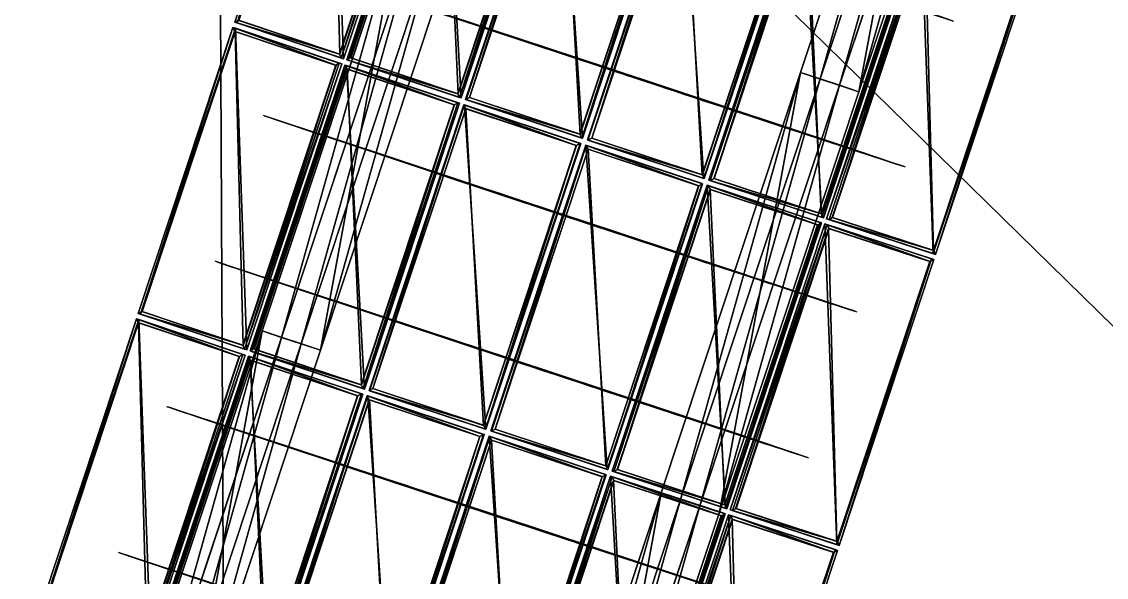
# Model space of a CAD drawing. Extents: x -372 to 678, y -263 to 741.
# Drawn here: x 323.48 to 332.3, y 381.58 to 386.1 of the extents above; entities that cross this region are included whole.
import ezdxf

# ---------------------------------------------------------------- set-up
doc = ezdxf.new("R2010")
doc.units = 0
doc.header["$LTSCALE"] = 0.0254
doc.layers.get('0').update_dxf_attribs({"linetype": 'CONTINUOUS'})
doc.layers.add('LOCATION_SNAPSHOT', color=144, linetype='CONTINUOUS')
doc.layers.add('LOCATION_TERRAIN', color=36, linetype='CONTINUOUS')

# ---------------------------------------------------------------- blocks, each defined once
blk = doc.blocks.new('LOCATION_SNAPSHOT_1')
at = {"color": 8}
mesh = blk.add_polyface(dxfattribs=at)
corners = [(-63.4904, 214.7729), (675.1158, 740.6684), (-66.0072, 737.0917), (677.6385, 218.3467)]
mesh.append_faces([[corners[k] for k in face] for face in [(0, 1, 2), (1, 0, 3)]], dxfattribs={"vtx0": -1, "color": 8})
blk = doc.blocks.new('LOCATION_TERRAIN_1')
at = {"color": 8}
mesh = blk.add_polyface(dxfattribs=at)
corners = [(337.6975, 378.3808, 7.0914), (337.6375, 390.817, 7.1098), (325.076, 390.7564, 6.1751)]
mesh.append_faces([[corners[k] for k in face] for face in [(0, 1, 2)]], dxfattribs={"color": 8})
mesh = blk.add_polyface(dxfattribs=at)
corners = [(325.136, 378.3202, 6.3736), (325.076, 390.7564, 6.1751), (312.5146, 390.6958, 5.0864)]
mesh.append_faces([[corners[k] for k in face] for face in [(0, 1, 2)]], dxfattribs={"color": 8})
mesh = blk.add_polyface(dxfattribs=at)
corners = [(337.6975, 378.3808, 7.0914), (325.076, 390.7564, 6.1751), (325.136, 378.3202, 6.3736)]
mesh.append_faces([[corners[k] for k in face] for face in [(0, 1, 2)]], dxfattribs={"color": 8})
mesh = blk.add_polyface(dxfattribs=at)
corners = [(325.136, 378.3202, 6.3736), (312.5146, 390.6958, 5.0864), (312.5745, 378.2596, 5.4152)]
mesh.append_faces([[corners[k] for k in face] for face in [(0, 1, 2)]], dxfattribs={"color": 8})
blk = doc.blocks.new('GROUP_55')
at = {"color": 0}
for p, q in [((268.1614, -1.052, 1.3504), (264.5597, -1.1765, 1.3176)), ((268.1614, -1.052, 1.8504), (264.5597, -1.1765, 1.8176)), ((268.1614, -1.052, 1.8504), (264.5597, -1.1765, 1.8176)), ((268.1614, -1.052, 1.3504), (264.5597, -1.1765, 1.3176)), ((264.5597, -1.1765, 1.3176), (260.9913, -1.302, 1.2845)), ((264.5597, -1.1765, 1.8176), (260.9913, -1.302, 1.7845)), ((264.5597, -1.1765, 1.8176), (260.9913, -1.302, 1.7845)), ((264.5597, -1.1765, 1.3176), (260.9913, -1.302, 1.2845)), ((264.5597, -1.1765, 1.3176), (264.5656, -1.343, 1.3176)), ((264.5772, -1.6762, 1.8176), (264.5597, -1.1765, 1.8176)), ((264.5597, -1.1765, 1.8176), (264.5597, -1.1765, 1.3176)), ((264.5597, -1.1765, 1.3176), (264.5656, -1.343, 1.3176)), ((264.5772, -1.6762, 1.8176), (264.5597, -1.1765, 1.8176)), ((264.5597, -1.1765, 1.8176), (264.5597, -1.1765, 1.3176)), ((268.167, -1.2186, 1.3504), (264.5656, -1.343, 1.3176)), ((268.167, -1.2186, 1.3504), (264.5656, -1.343, 1.3176)), ((268.167, -1.2186, 1.6004), (264.5656, -1.343, 1.5676)), ((268.167, -1.2186, 1.6004), (264.5656, -1.343, 1.5676)), ((264.5656, -1.343, 1.3176), (260.9972, -1.4686, 1.2845)), ((264.5656, -1.343, 1.3176), (260.9972, -1.4686, 1.2845)), ((264.5656, -1.343, 1.5676), (260.9972, -1.4686, 1.5345)), ((264.5656, -1.343, 1.5676), (260.9972, -1.4686, 1.5345)), ((264.5656, -1.343, 1.3176), (264.5656, -1.343, 1.5676)), ((264.5656, -1.343, 1.5676), (264.5714, -1.5096, 1.5676)), ((264.5656, -1.343, 1.3176), (264.5656, -1.343, 1.5676)), ((264.5656, -1.343, 1.5676), (264.5714, -1.5096, 1.5676)), ((268.1727, -1.3851, 1.6004), (264.5714, -1.5096, 1.5676)), ((268.1727, -1.3851, 1.6004), (264.5714, -1.5096, 1.5676)), ((268.1727, -1.3851, 1.3504), (264.5714, -1.5096, 1.3176)), ((268.1727, -1.3851, 1.3504), (264.5714, -1.5096, 1.3176)), ((264.5714, -1.5096, 1.5676), (261.0031, -1.6351, 1.5345)), ((264.5714, -1.5096, 1.5676), (261.0031, -1.6351, 1.5345)), ((264.5714, -1.5096, 1.3176), (261.0031, -1.6351, 1.2845)), ((264.5714, -1.5096, 1.3176), (261.0031, -1.6351, 1.2845)), ((264.5714, -1.5096, 1.5676), (264.5714, -1.5096, 1.3176)), ((264.5714, -1.5096, 1.3176), (264.5772, -1.6762, 1.3176)), ((264.5714, -1.5096, 1.5676), (264.5714, -1.5096, 1.3176)), ((264.5714, -1.5096, 1.3176), (264.5772, -1.6762, 1.3176)), ((268.1784, -1.5517, 1.3504), (264.5772, -1.6762, 1.3176)), ((268.1784, -1.5517, 1.3504), (264.5772, -1.6762, 1.3176)), ((268.1784, -1.5517, 1.8504), (264.5772, -1.6762, 1.8176)), ((268.1784, -1.5517, 1.8504), (264.5772, -1.6762, 1.8176)), ((264.5772, -1.6762, 1.3176), (261.009, -1.8017, 1.2845)), ((264.5772, -1.6762, 1.3176), (261.009, -1.8017, 1.2845)), ((264.5772, -1.6762, 1.8176), (261.009, -1.8017, 1.7845)), ((264.5772, -1.6762, 1.8176), (261.009, -1.8017, 1.7845)), ((264.5772, -1.6762, 1.3176), (264.5772, -1.6762, 1.8176)), ((264.5772, -1.6762, 1.3176), (264.5772, -1.6762, 1.8176))]:
    blk.add_line(p, q, dxfattribs=at)
mesh = blk.add_polyface(dxfattribs=at)
corners = [(268.1614, -1.052, 1.3504), (264.5656, -1.343, 1.3176), (264.5597, -1.1765, 1.3176), (268.167, -1.2186, 1.3504)]
mesh.append_faces([[corners[k] for k in face] for face in [(0, 1, 2), (1, 0, 3)]], dxfattribs={"vtx0": -1, "color": 0})
mesh = blk.add_polyface(dxfattribs=at)
corners = [(264.5772, -1.6762, 1.8176), (268.1614, -1.052, 1.8504), (264.5597, -1.1765, 1.8176), (268.1784, -1.5517, 1.8504)]
mesh.append_faces([[corners[k] for k in face] for face in [(0, 1, 2), (1, 0, 3)]], dxfattribs={"vtx0": -1, "color": 0})
mesh = blk.add_polyface(dxfattribs=at)
corners = [(264.5597, -1.1765, 1.8176), (268.1614, -1.052, 1.3504), (264.5597, -1.1765, 1.3176), (268.1614, -1.052, 1.8504)]
mesh.append_faces([[corners[k] for k in face] for face in [(0, 1, 2), (1, 0, 3)]], dxfattribs={"vtx0": -1, "color": 0})
mesh = blk.add_polyface(dxfattribs=at)
corners = [(264.5597, -1.1765, 1.3176), (260.9972, -1.4686, 1.2845), (260.9913, -1.302, 1.2845), (264.5656, -1.343, 1.3176)]
mesh.append_faces([[corners[k] for k in face] for face in [(0, 1, 2), (1, 0, 3)]], dxfattribs={"vtx0": -1, "color": 0})
mesh = blk.add_polyface(dxfattribs=at)
corners = [(261.009, -1.8017, 1.7845), (264.5597, -1.1765, 1.8176), (260.9913, -1.302, 1.7845), (264.5772, -1.6762, 1.8176)]
mesh.append_faces([[corners[k] for k in face] for face in [(0, 1, 2), (1, 0, 3)]], dxfattribs={"vtx0": -1, "color": 0})
mesh = blk.add_polyface(dxfattribs=at)
corners = [(260.9913, -1.302, 1.7845), (264.5597, -1.1765, 1.3176), (260.9913, -1.302, 1.2845), (264.5597, -1.1765, 1.8176)]
mesh.append_faces([[corners[k] for k in face] for face in [(0, 1, 2), (1, 0, 3)]], dxfattribs={"vtx0": -1, "color": 0})
mesh = blk.add_polyface(dxfattribs=at)
corners = [(268.167, -1.2186, 1.3504), (264.5656, -1.343, 1.5676), (264.5656, -1.343, 1.3176), (268.167, -1.2186, 1.6004)]
mesh.append_faces([[corners[k] for k in face] for face in [(0, 1, 2), (1, 0, 3)]], dxfattribs={"vtx0": -1, "color": 0})
mesh = blk.add_polyface(dxfattribs=at)
corners = [(268.167, -1.2186, 1.6004), (264.5714, -1.5096, 1.5676), (264.5656, -1.343, 1.5676), (268.1727, -1.3851, 1.6004)]
mesh.append_faces([[corners[k] for k in face] for face in [(0, 1, 2), (1, 0, 3)]], dxfattribs={"vtx0": -1, "color": 0})
mesh = blk.add_polyface(dxfattribs=at)
corners = [(264.5656, -1.343, 1.3176), (260.9972, -1.4686, 1.5345), (260.9972, -1.4686, 1.2845), (264.5656, -1.343, 1.5676)]
mesh.append_faces([[corners[k] for k in face] for face in [(0, 1, 2), (1, 0, 3)]], dxfattribs={"vtx0": -1, "color": 0})
mesh = blk.add_polyface(dxfattribs=at)
corners = [(264.5656, -1.343, 1.5676), (261.0031, -1.6351, 1.5345), (260.9972, -1.4686, 1.5345), (264.5714, -1.5096, 1.5676)]
mesh.append_faces([[corners[k] for k in face] for face in [(0, 1, 2), (1, 0, 3)]], dxfattribs={"vtx0": -1, "color": 0})
mesh = blk.add_polyface(dxfattribs=at)
corners = [(264.5714, -1.5096, 1.5676), (268.1727, -1.3851, 1.3504), (264.5714, -1.5096, 1.3176), (268.1727, -1.3851, 1.6004)]
mesh.append_faces([[corners[k] for k in face] for face in [(0, 1, 2), (1, 0, 3)]], dxfattribs={"vtx0": -1, "color": 0})
mesh = blk.add_polyface(dxfattribs=at)
corners = [(268.1727, -1.3851, 1.3504), (264.5772, -1.6762, 1.3176), (264.5714, -1.5096, 1.3176), (268.1784, -1.5517, 1.3504)]
mesh.append_faces([[corners[k] for k in face] for face in [(0, 1, 2), (1, 0, 3)]], dxfattribs={"vtx0": -1, "color": 0})
mesh = blk.add_polyface(dxfattribs=at)
corners = [(261.0031, -1.6351, 1.5345), (264.5714, -1.5096, 1.3176), (261.0031, -1.6351, 1.2845), (264.5714, -1.5096, 1.5676)]
mesh.append_faces([[corners[k] for k in face] for face in [(0, 1, 2), (1, 0, 3)]], dxfattribs={"vtx0": -1, "color": 0})
mesh = blk.add_polyface(dxfattribs=at)
corners = [(264.5714, -1.5096, 1.3176), (261.009, -1.8017, 1.2845), (261.0031, -1.6351, 1.2845), (264.5772, -1.6762, 1.3176)]
mesh.append_faces([[corners[k] for k in face] for face in [(0, 1, 2), (1, 0, 3)]], dxfattribs={"vtx0": -1, "color": 0})
mesh = blk.add_polyface(dxfattribs=at)
corners = [(268.1784, -1.5517, 1.3504), (264.5772, -1.6762, 1.8176), (264.5772, -1.6762, 1.3176), (268.1784, -1.5517, 1.8504)]
mesh.append_faces([[corners[k] for k in face] for face in [(0, 1, 2), (1, 0, 3)]], dxfattribs={"vtx0": -1, "color": 0})
mesh = blk.add_polyface(dxfattribs=at)
corners = [(264.5772, -1.6762, 1.3176), (261.009, -1.8017, 1.7845), (261.009, -1.8017, 1.2845), (264.5772, -1.6762, 1.8176)]
mesh.append_faces([[corners[k] for k in face] for face in [(0, 1, 2), (1, 0, 3)]], dxfattribs={"vtx0": -1, "color": 0})
blk = doc.blocks.new('GROUP264_1')
at = {"color": 9}
blk.add_blockref('GROUP_55', (0, 0), dxfattribs=at)
blk = doc.blocks.new('GROUP263_1')
at = {"color": 0}
blk.add_blockref('GROUP264_1', (0, 0), dxfattribs=at)
blk = doc.blocks.new('GROUP_56')
at = {"color": 0}
for p, q in [((271.8732, -0.9296, 1.3828), (268.2347, -1.0527, 1.3504)), ((271.8732, -0.9296, 1.8828), (268.2347, -1.0527, 1.8504)), ((271.8732, -0.9296, 1.8828), (268.2347, -1.0527, 1.8504)), ((271.8732, -0.9296, 1.3828), (268.2347, -1.0527, 1.3504)), ((268.2347, -1.0527, 1.3504), (264.6321, -1.1772, 1.3176)), ((268.2347, -1.0527, 1.8504), (264.6321, -1.1772, 1.8176)), ((268.2347, -1.0527, 1.8504), (264.6321, -1.1772, 1.8176)), ((268.2347, -1.0527, 1.3504), (264.6321, -1.1772, 1.3176)), ((268.2347, -1.0527, 1.3504), (268.2404, -1.2193, 1.3504)), ((268.2518, -1.5524, 1.8504), (268.2347, -1.0527, 1.8504)), ((268.2347, -1.0527, 1.8504), (268.2347, -1.0527, 1.3504)), ((268.2347, -1.0527, 1.3504), (268.2404, -1.2193, 1.3504)), ((268.2518, -1.5524, 1.8504), (268.2347, -1.0527, 1.8504)), ((268.2347, -1.0527, 1.8504), (268.2347, -1.0527, 1.3504)), ((271.8788, -1.0962, 1.3828), (268.2404, -1.2193, 1.3504)), ((271.8788, -1.0962, 1.3828), (268.2404, -1.2193, 1.3504)), ((271.8788, -1.0962, 1.6328), (268.2404, -1.2193, 1.6004)), ((271.8788, -1.0962, 1.6328), (268.2404, -1.2193, 1.6004)), ((264.6321, -1.1772, 1.3176), (261.0627, -1.3028, 1.2845)), ((264.6321, -1.1772, 1.8176), (261.0627, -1.3028, 1.7845)), ((264.6321, -1.1772, 1.8176), (261.0627, -1.3028, 1.7845)), ((264.6321, -1.1772, 1.3176), (261.0627, -1.3028, 1.2845)), ((264.6321, -1.1772, 1.3176), (264.6379, -1.3438, 1.3176)), ((264.6495, -1.6769, 1.8176), (264.6321, -1.1772, 1.8176)), ((264.6321, -1.1772, 1.8176), (264.6321, -1.1772, 1.3176)), ((264.6321, -1.1772, 1.3176), (264.6379, -1.3438, 1.3176)), ((264.6495, -1.6769, 1.8176), (264.6321, -1.1772, 1.8176)), ((264.6321, -1.1772, 1.8176), (264.6321, -1.1772, 1.3176)), ((268.2404, -1.2193, 1.3504), (264.6379, -1.3438, 1.3176)), ((268.2404, -1.2193, 1.3504), (264.6379, -1.3438, 1.3176)), ((268.2404, -1.2193, 1.6004), (264.6379, -1.3438, 1.5676)), ((268.2404, -1.2193, 1.6004), (264.6379, -1.3438, 1.5676)), ((268.2404, -1.2193, 1.3504), (268.2404, -1.2193, 1.6004)), ((268.2404, -1.2193, 1.6004), (268.2461, -1.3859, 1.6004)), ((268.2404, -1.2193, 1.3504), (268.2404, -1.2193, 1.6004)), ((268.2404, -1.2193, 1.6004), (268.2461, -1.3859, 1.6004)), ((271.8844, -1.2627, 1.6328), (268.2461, -1.3859, 1.6004)), ((271.8844, -1.2627, 1.6328), (268.2461, -1.3859, 1.6004)), ((271.8844, -1.2627, 1.3828), (268.2461, -1.3859, 1.3504)), ((271.8844, -1.2627, 1.3828), (268.2461, -1.3859, 1.3504)), ((264.6379, -1.3438, 1.3176), (261.0686, -1.4693, 1.2845)), ((264.6379, -1.3438, 1.3176), (261.0686, -1.4693, 1.2845)), ((264.6379, -1.3438, 1.5676), (261.0686, -1.4693, 1.5345)), ((264.6379, -1.3438, 1.5676), (261.0686, -1.4693, 1.5345)), ((264.6379, -1.3438, 1.3176), (264.6379, -1.3438, 1.5676)), ((264.6379, -1.3438, 1.5676), (264.6437, -1.5103, 1.5676)), ((264.6379, -1.3438, 1.3176), (264.6379, -1.3438, 1.5676)), ((264.6379, -1.3438, 1.5676), (264.6437, -1.5103, 1.5676)), ((268.2461, -1.3859, 1.6004), (264.6437, -1.5103, 1.5676)), ((268.2461, -1.3859, 1.6004), (264.6437, -1.5103, 1.5676)), ((268.2461, -1.3859, 1.3504), (264.6437, -1.5103, 1.3176)), ((268.2461, -1.3859, 1.3504), (264.6437, -1.5103, 1.3176)), ((268.2461, -1.3859, 1.6004), (268.2461, -1.3859, 1.3504)), ((268.2461, -1.3859, 1.3504), (268.2518, -1.5524, 1.3504)), ((268.2461, -1.3859, 1.6004), (268.2461, -1.3859, 1.3504)), ((268.2461, -1.3859, 1.3504), (268.2518, -1.5524, 1.3504)), ((271.8899, -1.4293, 1.3828), (268.2518, -1.5524, 1.3504)), ((271.8899, -1.4293, 1.3828), (268.2518, -1.5524, 1.3504)), ((271.8899, -1.4293, 1.8828), (268.2518, -1.5524, 1.8504)), ((271.8899, -1.4293, 1.8828), (268.2518, -1.5524, 1.8504)), ((264.6437, -1.5103, 1.5676), (261.0745, -1.6359, 1.5345)), ((264.6437, -1.5103, 1.5676), (261.0745, -1.6359, 1.5345)), ((264.6437, -1.5103, 1.3176), (261.0745, -1.6359, 1.2845)), ((264.6437, -1.5103, 1.3176), (261.0745, -1.6359, 1.2845)), ((264.6437, -1.5103, 1.5676), (264.6437, -1.5103, 1.3176)), ((264.6437, -1.5103, 1.3176), (264.6495, -1.6769, 1.3176)), ((264.6437, -1.5103, 1.5676), (264.6437, -1.5103, 1.3176)), ((264.6437, -1.5103, 1.3176), (264.6495, -1.6769, 1.3176)), ((268.2518, -1.5524, 1.3504), (264.6495, -1.6769, 1.3176)), ((268.2518, -1.5524, 1.3504), (264.6495, -1.6769, 1.3176)), ((268.2518, -1.5524, 1.8504), (264.6495, -1.6769, 1.8176)), ((268.2518, -1.5524, 1.8504), (264.6495, -1.6769, 1.8176)), ((268.2518, -1.5524, 1.3504), (268.2518, -1.5524, 1.8504)), ((268.2518, -1.5524, 1.3504), (268.2518, -1.5524, 1.8504)), ((264.6495, -1.6769, 1.3176), (261.0804, -1.8025, 1.2845)), ((264.6495, -1.6769, 1.3176), (261.0804, -1.8025, 1.2845)), ((264.6495, -1.6769, 1.8176), (261.0804, -1.8025, 1.7845)), ((264.6495, -1.6769, 1.8176), (261.0804, -1.8025, 1.7845)), ((264.6495, -1.6769, 1.3176), (264.6495, -1.6769, 1.8176)), ((264.6495, -1.6769, 1.3176), (264.6495, -1.6769, 1.8176))]:
    blk.add_line(p, q, dxfattribs=at)
mesh = blk.add_polyface(dxfattribs=at)
corners = [(271.8732, -0.9296, 1.3828), (268.2404, -1.2193, 1.3504), (268.2347, -1.0527, 1.3504), (271.8788, -1.0962, 1.3828)]
mesh.append_faces([[corners[k] for k in face] for face in [(0, 1, 2), (1, 0, 3)]], dxfattribs={"vtx0": -1, "color": 0})
mesh = blk.add_polyface(dxfattribs=at)
corners = [(268.2518, -1.5524, 1.8504), (271.8732, -0.9296, 1.8828), (268.2347, -1.0527, 1.8504), (271.8899, -1.4293, 1.8828)]
mesh.append_faces([[corners[k] for k in face] for face in [(0, 1, 2), (1, 0, 3)]], dxfattribs={"vtx0": -1, "color": 0})
mesh = blk.add_polyface(dxfattribs=at)
corners = [(268.2347, -1.0527, 1.8504), (271.8732, -0.9296, 1.3828), (268.2347, -1.0527, 1.3504), (271.8732, -0.9296, 1.8828)]
mesh.append_faces([[corners[k] for k in face] for face in [(0, 1, 2), (1, 0, 3)]], dxfattribs={"vtx0": -1, "color": 0})
mesh = blk.add_polyface(dxfattribs=at)
corners = [(268.2347, -1.0527, 1.3504), (264.6379, -1.3438, 1.3176), (264.6321, -1.1772, 1.3176), (268.2404, -1.2193, 1.3504)]
mesh.append_faces([[corners[k] for k in face] for face in [(0, 1, 2), (1, 0, 3)]], dxfattribs={"vtx0": -1, "color": 0})
mesh = blk.add_polyface(dxfattribs=at)
corners = [(264.6495, -1.6769, 1.8176), (268.2347, -1.0527, 1.8504), (264.6321, -1.1772, 1.8176), (268.2518, -1.5524, 1.8504)]
mesh.append_faces([[corners[k] for k in face] for face in [(0, 1, 2), (1, 0, 3)]], dxfattribs={"vtx0": -1, "color": 0})
mesh = blk.add_polyface(dxfattribs=at)
corners = [(264.6321, -1.1772, 1.8176), (268.2347, -1.0527, 1.3504), (264.6321, -1.1772, 1.3176), (268.2347, -1.0527, 1.8504)]
mesh.append_faces([[corners[k] for k in face] for face in [(0, 1, 2), (1, 0, 3)]], dxfattribs={"vtx0": -1, "color": 0})
mesh = blk.add_polyface(dxfattribs=at)
corners = [(271.8788, -1.0962, 1.3828), (268.2404, -1.2193, 1.6004), (268.2404, -1.2193, 1.3504), (271.8788, -1.0962, 1.6328)]
mesh.append_faces([[corners[k] for k in face] for face in [(0, 1, 2), (1, 0, 3)]], dxfattribs={"vtx0": -1, "color": 0})
mesh = blk.add_polyface(dxfattribs=at)
corners = [(271.8788, -1.0962, 1.6328), (268.2461, -1.3859, 1.6004), (268.2404, -1.2193, 1.6004), (271.8844, -1.2627, 1.6328)]
mesh.append_faces([[corners[k] for k in face] for face in [(0, 1, 2), (1, 0, 3)]], dxfattribs={"vtx0": -1, "color": 0})
mesh = blk.add_polyface(dxfattribs=at)
corners = [(264.6321, -1.1772, 1.3176), (261.0686, -1.4693, 1.2845), (261.0627, -1.3028, 1.2845), (264.6379, -1.3438, 1.3176)]
mesh.append_faces([[corners[k] for k in face] for face in [(0, 1, 2), (1, 0, 3)]], dxfattribs={"vtx0": -1, "color": 0})
mesh = blk.add_polyface(dxfattribs=at)
corners = [(261.0804, -1.8025, 1.7845), (264.6321, -1.1772, 1.8176), (261.0627, -1.3028, 1.7845), (264.6495, -1.6769, 1.8176)]
mesh.append_faces([[corners[k] for k in face] for face in [(0, 1, 2), (1, 0, 3)]], dxfattribs={"vtx0": -1, "color": 0})
mesh = blk.add_polyface(dxfattribs=at)
corners = [(261.0627, -1.3028, 1.7845), (264.6321, -1.1772, 1.3176), (261.0627, -1.3028, 1.2845), (264.6321, -1.1772, 1.8176)]
mesh.append_faces([[corners[k] for k in face] for face in [(0, 1, 2), (1, 0, 3)]], dxfattribs={"vtx0": -1, "color": 0})
mesh = blk.add_polyface(dxfattribs=at)
corners = [(268.2404, -1.2193, 1.3504), (264.6379, -1.3438, 1.5676), (264.6379, -1.3438, 1.3176), (268.2404, -1.2193, 1.6004)]
mesh.append_faces([[corners[k] for k in face] for face in [(0, 1, 2), (1, 0, 3)]], dxfattribs={"vtx0": -1, "color": 0})
mesh = blk.add_polyface(dxfattribs=at)
corners = [(268.2404, -1.2193, 1.6004), (264.6437, -1.5103, 1.5676), (264.6379, -1.3438, 1.5676), (268.2461, -1.3859, 1.6004)]
mesh.append_faces([[corners[k] for k in face] for face in [(0, 1, 2), (1, 0, 3)]], dxfattribs={"vtx0": -1, "color": 0})
mesh = blk.add_polyface(dxfattribs=at)
corners = [(268.2461, -1.3859, 1.6004), (271.8844, -1.2627, 1.3828), (268.2461, -1.3859, 1.3504), (271.8844, -1.2627, 1.6328)]
mesh.append_faces([[corners[k] for k in face] for face in [(0, 1, 2), (1, 0, 3)]], dxfattribs={"vtx0": -1, "color": 0})
mesh = blk.add_polyface(dxfattribs=at)
corners = [(271.8844, -1.2627, 1.3828), (268.2518, -1.5524, 1.3504), (268.2461, -1.3859, 1.3504), (271.8899, -1.4293, 1.3828)]
mesh.append_faces([[corners[k] for k in face] for face in [(0, 1, 2), (1, 0, 3)]], dxfattribs={"vtx0": -1, "color": 0})
mesh = blk.add_polyface(dxfattribs=at)
corners = [(264.6379, -1.3438, 1.3176), (261.0686, -1.4693, 1.5345), (261.0686, -1.4693, 1.2845), (264.6379, -1.3438, 1.5676)]
mesh.append_faces([[corners[k] for k in face] for face in [(0, 1, 2), (1, 0, 3)]], dxfattribs={"vtx0": -1, "color": 0})
mesh = blk.add_polyface(dxfattribs=at)
corners = [(264.6379, -1.3438, 1.5676), (261.0745, -1.6359, 1.5345), (261.0686, -1.4693, 1.5345), (264.6437, -1.5103, 1.5676)]
mesh.append_faces([[corners[k] for k in face] for face in [(0, 1, 2), (1, 0, 3)]], dxfattribs={"vtx0": -1, "color": 0})
mesh = blk.add_polyface(dxfattribs=at)
corners = [(264.6437, -1.5103, 1.5676), (268.2461, -1.3859, 1.3504), (264.6437, -1.5103, 1.3176), (268.2461, -1.3859, 1.6004)]
mesh.append_faces([[corners[k] for k in face] for face in [(0, 1, 2), (1, 0, 3)]], dxfattribs={"vtx0": -1, "color": 0})
mesh = blk.add_polyface(dxfattribs=at)
corners = [(268.2461, -1.3859, 1.3504), (264.6495, -1.6769, 1.3176), (264.6437, -1.5103, 1.3176), (268.2518, -1.5524, 1.3504)]
mesh.append_faces([[corners[k] for k in face] for face in [(0, 1, 2), (1, 0, 3)]], dxfattribs={"vtx0": -1, "color": 0})
mesh = blk.add_polyface(dxfattribs=at)
corners = [(271.8899, -1.4293, 1.3828), (268.2518, -1.5524, 1.8504), (268.2518, -1.5524, 1.3504), (271.8899, -1.4293, 1.8828)]
mesh.append_faces([[corners[k] for k in face] for face in [(0, 1, 2), (1, 0, 3)]], dxfattribs={"vtx0": -1, "color": 0})
mesh = blk.add_polyface(dxfattribs=at)
corners = [(261.0745, -1.6359, 1.5345), (264.6437, -1.5103, 1.3176), (261.0745, -1.6359, 1.2845), (264.6437, -1.5103, 1.5676)]
mesh.append_faces([[corners[k] for k in face] for face in [(0, 1, 2), (1, 0, 3)]], dxfattribs={"vtx0": -1, "color": 0})
mesh = blk.add_polyface(dxfattribs=at)
corners = [(264.6437, -1.5103, 1.3176), (261.0804, -1.8025, 1.2845), (261.0745, -1.6359, 1.2845), (264.6495, -1.6769, 1.3176)]
mesh.append_faces([[corners[k] for k in face] for face in [(0, 1, 2), (1, 0, 3)]], dxfattribs={"vtx0": -1, "color": 0})
mesh = blk.add_polyface(dxfattribs=at)
corners = [(268.2518, -1.5524, 1.3504), (264.6495, -1.6769, 1.8176), (264.6495, -1.6769, 1.3176), (268.2518, -1.5524, 1.8504)]
mesh.append_faces([[corners[k] for k in face] for face in [(0, 1, 2), (1, 0, 3)]], dxfattribs={"vtx0": -1, "color": 0})
mesh = blk.add_polyface(dxfattribs=at)
corners = [(264.6495, -1.6769, 1.3176), (261.0804, -1.8025, 1.7845), (261.0804, -1.8025, 1.2845), (264.6495, -1.6769, 1.8176)]
mesh.append_faces([[corners[k] for k in face] for face in [(0, 1, 2), (1, 0, 3)]], dxfattribs={"vtx0": -1, "color": 0})
blk = doc.blocks.new('GROUP265_1')
at = {"color": 9}
blk.add_blockref('GROUP_56', (0, 0), dxfattribs=at)
blk = doc.blocks.new('GROUP264_2')
at = {"color": 0}
blk.add_blockref('GROUP265_1', (0, 0), dxfattribs=at)
blk = doc.blocks.new('SOLAR_PANEL_1')
at = {"color": 0}
for p, q in [((0, 0.025), (0, 2.475)), ((0, 2.475), (1, 2.475)), ((0, 2.475), (1, 2.475)), ((0, 2.475), (0, 2.475, 0.05)), ((0, 2.475, 0.05), (1, 2.475, 0.05)), ((0, 0.025), (0, 2.475)), ((0, 0.025, 0.05), (0, 2.475, 0.05)), ((0, 2.475), (0, 2.475, 0.05)), ((0, 2.475, 0.05), (1, 2.475, 0.05)), ((0, 0.025, 0.05), (0, 2.475, 0.05)), ((1, 2.475), (1, 0.025)), ((1, 2.475), (1, 0.025)), ((1, 2.475), (1, 2.475, 0.05)), ((1, 2.475, 0.05), (1, 0.025, 0.05)), ((1, 2.475), (1, 2.475, 0.05)), ((1, 2.475, 0.05), (1, 0.025, 0.05)), ((0.975, 2.45, 0.05), (0.025, 2.45, 0.05)), ((0.025, 2.45, 0.05), (0.025, 0.05, 0.05)), ((0.975, 2.45, 0.05), (0.025, 2.45, 0.05)), ((0.025, 2.45, 0.05), (0.025, 2.45, 0.04)), ((0.975, 2.45, 0.04), (0.025, 2.45, 0.04)), ((0.025, 2.45, 0.05), (0.025, 0.05, 0.05)), ((0.025, 2.45, 0.04), (0.025, 0.05, 0.04)), ((0.025, 2.45, 0.05), (0.025, 2.45, 0.04)), ((0.025, 2.45, 0.04), (0.025, 0.05, 0.04)), ((0.975, 2.45, 0.04), (0.025, 2.45, 0.04)), ((0.975, 0.05, 0.05), (0.975, 2.45, 0.05)), ((0.975, 2.45, 0.05), (0.975, 2.45, 0.04)), ((0.975, 0.05, 0.05), (0.975, 2.45, 0.05)), ((0.975, 2.45, 0.05), (0.975, 2.45, 0.04)), ((0.975, 0.05, 0.04), (0.975, 2.45, 0.04)), ((0.975, 0.05, 0.04), (0.975, 2.45, 0.04)), ((1, 0.025), (0, 0.025)), ((0, 0.025), (0, 0.025, 0.05)), ((1, 0.025), (0, 0.025)), ((1, 0.025, 0.05), (0, 0.025, 0.05)), ((0, 0.025), (0, 0.025, 0.05)), ((1, 0.025, 0.05), (0, 0.025, 0.05)), ((0.025, 0.05, 0.05), (0.975, 0.05, 0.05)), ((0.025, 0.05, 0.05), (0.025, 0.05, 0.04)), ((0.025, 0.05, 0.05), (0.975, 0.05, 0.05)), ((0.025, 0.05, 0.04), (0.975, 0.05, 0.04)), ((0.025, 0.05, 0.05), (0.025, 0.05, 0.04)), ((0.025, 0.05, 0.04), (0.975, 0.05, 0.04)), ((0.975, 0.05, 0.05), (0.975, 0.05, 0.04)), ((0.975, 0.05, 0.05), (0.975, 0.05, 0.04)), ((1, 0.025), (1, 0.025, 0.05)), ((1, 0.025), (1, 0.025, 0.05))]:
    blk.add_line(p, q, dxfattribs=at)
mesh = blk.add_polyface(dxfattribs=at)
corners = [(0, 2.475), (1, 0.025), (0, 0.025), (1, 2.475)]
mesh.append_faces([[corners[k] for k in face] for face in [(0, 1, 2), (1, 0, 3)]], dxfattribs={"vtx0": -1, "color": 0})
mesh = blk.add_polyface(dxfattribs=at)
corners = [(0, 2.475, 0.05), (1, 2.475), (0, 2.475), (1, 2.475, 0.05)]
mesh.append_faces([[corners[k] for k in face] for face in [(0, 1, 2), (1, 0, 3)]], dxfattribs={"vtx0": -1, "color": 0})
mesh = blk.add_polyface(dxfattribs=at)
corners = [(0, 2.475, 0.05), (0, 0.025), (0, 0.025, 0.05), (0, 2.475)]
mesh.append_faces([[corners[k] for k in face] for face in [(0, 1, 2), (1, 0, 3)]], dxfattribs={"vtx0": -1, "color": 0})
mesh = blk.add_polyface(dxfattribs=at)
corners = [(0, 0.025, 0.05), (0.025, 0.05, 0.05), (0, 2.475, 0.05), (1, 0.025, 0.05), (0.975, 0.05, 0.05), (0.975, 2.45, 0.05), (0.025, 2.45, 0.05), (1, 2.475, 0.05)]
mesh.append_faces([[corners[k] for k in face] for face in [(0, 1, 2), (1, 3, 4), (4, 3, 5), (2, 6, 7), (6, 2, 1), (7, 5, 3)]], dxfattribs={"vtx0": -1, "vtx1": -1, "color": 0})
mesh.append_faces([[corners[k] for k in face] for face in [(1, 0, 3), (7, 6, 5)]], dxfattribs={"vtx0": -1, "vtx2": -1, "color": 0})
mesh = blk.add_polyface(dxfattribs=at)
corners = [(1, 2.475), (1, 0.025, 0.05), (1, 0.025), (1, 2.475, 0.05)]
mesh.append_faces([[corners[k] for k in face] for face in [(0, 1, 2), (1, 0, 3)]], dxfattribs={"vtx0": -1, "color": 0})
mesh = blk.add_polyface(dxfattribs=at)
corners = [(0.975, 2.45, 0.05), (0.025, 2.45, 0.04), (0.975, 2.45, 0.04), (0.025, 2.45, 0.05)]
mesh.append_faces([[corners[k] for k in face] for face in [(0, 1, 2), (1, 0, 3)]], dxfattribs={"vtx0": -1, "color": 0})
mesh = blk.add_polyface(dxfattribs=at)
corners = [(0.025, 2.45, 0.04), (0.025, 0.05, 0.05), (0.025, 0.05, 0.04), (0.025, 2.45, 0.05)]
mesh.append_faces([[corners[k] for k in face] for face in [(0, 1, 2), (1, 0, 3)]], dxfattribs={"vtx0": -1, "color": 0})
at = {"color": 153}
mesh = blk.add_polyface(dxfattribs=at)
corners = [(0.975, 0.05, 0.04), (0.025, 2.45, 0.04), (0.025, 0.05, 0.04), (0.975, 2.45, 0.04)]
mesh.append_faces([[corners[k] for k in face] for face in [(0, 1, 2), (1, 0, 3)]], dxfattribs={"vtx0": -1, "color": 153})
at = {"color": 0}
mesh = blk.add_polyface(dxfattribs=at)
corners = [(0.975, 2.45, 0.05), (0.975, 0.05, 0.04), (0.975, 0.05, 0.05), (0.975, 2.45, 0.04)]
mesh.append_faces([[corners[k] for k in face] for face in [(0, 1, 2), (1, 0, 3)]], dxfattribs={"vtx0": -1, "color": 0})
mesh = blk.add_polyface(dxfattribs=at)
corners = [(1, 0.025), (0, 0.025, 0.05), (0, 0.025), (1, 0.025, 0.05)]
mesh.append_faces([[corners[k] for k in face] for face in [(0, 1, 2), (1, 0, 3)]], dxfattribs={"vtx0": -1, "color": 0})
mesh = blk.add_polyface(dxfattribs=at)
corners = [(0.025, 0.05, 0.04), (0.975, 0.05, 0.05), (0.975, 0.05, 0.04), (0.025, 0.05, 0.05)]
mesh.append_faces([[corners[k] for k in face] for face in [(0, 1, 2), (1, 0, 3)]], dxfattribs={"vtx0": -1, "color": 0})
blk = doc.blocks.new('SOLAR_PANEL_STRUCTURE')
at = {"color": 0}
for p, q in [((5.0137, 0, -0.0089), (2.9803, 0, -0.0089)), ((2.9803, 0, 0.0311), (3.4565, 0, 0.0311)), ((3.4565, 0, 0.0311), (2.9803, 0, 0.716)), ((3.021, 0, 0.7275), (3.4958, 0, 0.0447)), ((3.4958, 0, 0.0447), (3.9705, 0, 0.6472)), ((4.0088, 0, 0.6311), (3.536, 0, 0.0311)), ((3.536, 0, 0.0311), (4.4568, 0, 0.0311)), ((4.4568, 0, 0.0311), (4.0088, 0, 0.6311)), ((4.0593, 0, 0.6304), (4.5005, 0, 0.0393)), ((4.5005, 0, 0.0393), (4.9642, 0, 0.3962)), ((4.5554, 0, 0.0311), (4.9889, 0, 0.0311)), ((4.9889, 0, 0.3647), (4.5554, 0, 0.0311)), ((4.9889, 0, 0.0311), (4.9889, 0, 0.3647)), ((5.4167, 0, 0.2003), (5.0137, 0, -0.0089)), ((5.0289, 0, 0.3744), (5.0289, 0, 0.044)), ((5.0289, 0, 0.044), (5.3701, 0, 0.2212)), ((5.4963, 0, 0.1646), (5.5126, 0, 0.2011))]:
    blk.add_line(p, q, dxfattribs=at)
at = {"color": 0, "extrusion": (4.81162e-16, 1, -7.04887e-16)}
blk.add_arc((-2.9803, -5.3738), 6.1449, 90, 114.4293, dxfattribs=at)
at = {"color": 0}
mesh = blk.add_polyface(dxfattribs=at)
corners = [(4.4568, 0, 0.0311), (4.5554, 0, 0.0311), (3.536, 0, 0.0311), (4.5005, 0, 0.0393), (4.9889, 0, 0.3647), (4.9642, 0, 0.3962), (5.0289, 0, 0.3744), (4.0088, 0, 0.6311), (4.0593, 0, 0.6304), (3.4958, 0, 0.0447), (3.9705, 0, 0.6472), (3.4565, 0, 0.0311), (2.9803, 0, 0.716), (3.021, 0, 0.7275), (2.9803, 0, 0.7711), (5.0137, 0, -0.0089), (5.0289, 0, 0.044), (5.4167, 0, 0.2003), (4.9889, 0, 0.0311), (2.9803, 0, -0.0089), (5.3701, 0, 0.2212), (5.5126, 0, 0.2011), (5.0155, 0, 0.4243), (4.0126, 0, 0.6838), (5.4963, 0, 0.1646), (2.9803, 0, 0.0311)]
mesh.append_faces([[corners[k] for k in face] for face in [(0, 1, 2), (1, 3, 4), (7, 3, 0), (3, 7, 8), (9, 12, 13), (15, 16, 17), (18, 2, 1), (21, 20, 22), (22, 8, 23), (23, 13, 14), (4, 16, 18), (16, 4, 6)]], dxfattribs={"vtx0": -1, "vtx1": -1, "color": 0})
mesh.append_faces([[corners[k] for k in face] for face in [(1, 0, 3), (4, 5, 6), (11, 9, 2), (16, 15, 18), (18, 19, 11), (18, 11, 2), (17, 20, 21), (22, 6, 5), (23, 8, 7), (23, 7, 10)]], dxfattribs={"vtx0": -1, "vtx1": -1, "vtx2": -1, "color": 0})
mesh.append_faces([[corners[k] for k in face] for face in [(4, 3, 5), (9, 7, 2), (7, 9, 10), (9, 11, 12), (13, 12, 14), (18, 15, 19), (17, 16, 20), (22, 20, 6), (22, 5, 8), (23, 10, 13)]], dxfattribs={"vtx0": -1, "vtx2": -1, "color": 0})
mesh.append_faces([[corners[k] for k in face] for face in [(25, 11, 19)]], dxfattribs={"vtx1": -1, "color": 0})
mesh.append_faces([[corners[k] for k in face] for face in [(21, 24, 17)]], dxfattribs={"vtx2": -1, "color": 0})
blk = doc.blocks.new('GROUP0_4')
at = {"color": 0, "extrusion": (-0.411361, -5.15876e-17, 0.911472), "rotation": 90.00000000000011}
blk.add_blockref('SOLAR_PANEL_1', (1.25, -4.205, 2.1818), dxfattribs=at)
at = {"color": 0, "extrusion": (-0.251634, -1.95439e-17, 0.967823), "rotation": 90.00000000000001}
blk.add_blockref('SOLAR_PANEL_1', (1.25, -3.4844, 1.6133), dxfattribs=at)
at = {"color": 0, "extrusion": (-0.084688, 3.20437e-17, 0.996408), "rotation": 90.00000000000004}
blk.add_blockref('SOLAR_PANEL_1', (1.25, -2.6781, 1.1745), dxfattribs=at)
at = {"color": 0, "extrusion": (0.084688, -2.46519e-32, 0.996408), "rotation": 270.0000000000001}
blk.add_blockref('SOLAR_PANEL_1', (-1.25, 1.8093, 0.8781), dxfattribs=at)
at = {"color": 0, "extrusion": (0.251634, -1.95439e-17, 0.967823), "rotation": 270}
blk.add_blockref('SOLAR_PANEL_1', (-1.25, 0.903, 0.7326), dxfattribs=at)
at = {"color": 0, "extrusion": (0.411361, -1.95439e-17, 0.911472), "rotation": 270}
blk.add_blockref('SOLAR_PANEL_1', (-1.25, -0.0149, 0.7421), dxfattribs=at)
at = {"color": 9, "rotation": 180}
for p in [(1.2303, 0.625, 0.2589), (1.2303, -0.625, 0.2589)]:
    blk.add_blockref('SOLAR_PANEL_STRUCTURE', p, dxfattribs=at)
at = {"color": 9}
for p in [(-4.7303, 0.625, 0.2589), (-4.7303, -0.625, 0.2589)]:
    blk.add_blockref('SOLAR_PANEL_STRUCTURE', p, dxfattribs=at)
blk = doc.blocks.new('GROUP265_2')
at = {"color": 0, "extrusion": (-0.002846, -0.00858, 0.999959), "rotation": 161.6505485161855}
blk.add_blockref('GROUP0_4', (326.8402, 387.0086, 15.1694), dxfattribs=at)
at = {"color": 0, "extrusion": (-0.002866, -0.008648, 0.999959), "rotation": 161.6653501086503}
blk.add_blockref('GROUP0_4', (326.0555, 384.6412, 15.1366), dxfattribs=at)
at = {"color": 0, "extrusion": (-0.002912, -0.008804, 0.999957), "rotation": 161.6971964138301}
blk.add_blockref('GROUP0_4', (325.2722, 382.2746, 15.0617), dxfattribs=at)

msp = doc.modelspace()

# ---------------------------------------------------------------- block references
at = {"color": 0}
for name, p, rotation in [('GROUP263_1', (232.477, 135.8873, 17.8195), 69.68402965407222), ('GROUP264_2', (235.6916, 134.5029, 17.8195), 69.68348705942535)]:
    msp.add_blockref(name, p, dxfattribs=dict(at, rotation=rotation))
msp.add_blockref('GROUP265_2', (0, 0), dxfattribs=at)
at = {"layer": 'LOCATION_SNAPSHOT', "color": 0}
msp.add_blockref('LOCATION_SNAPSHOT_1', (0, 0), dxfattribs=at)
at = {"layer": 'LOCATION_TERRAIN', "color": 0}
msp.add_blockref('LOCATION_TERRAIN_1', (0, 0), dxfattribs=at)

doc.saveas('drawing.dxf')
